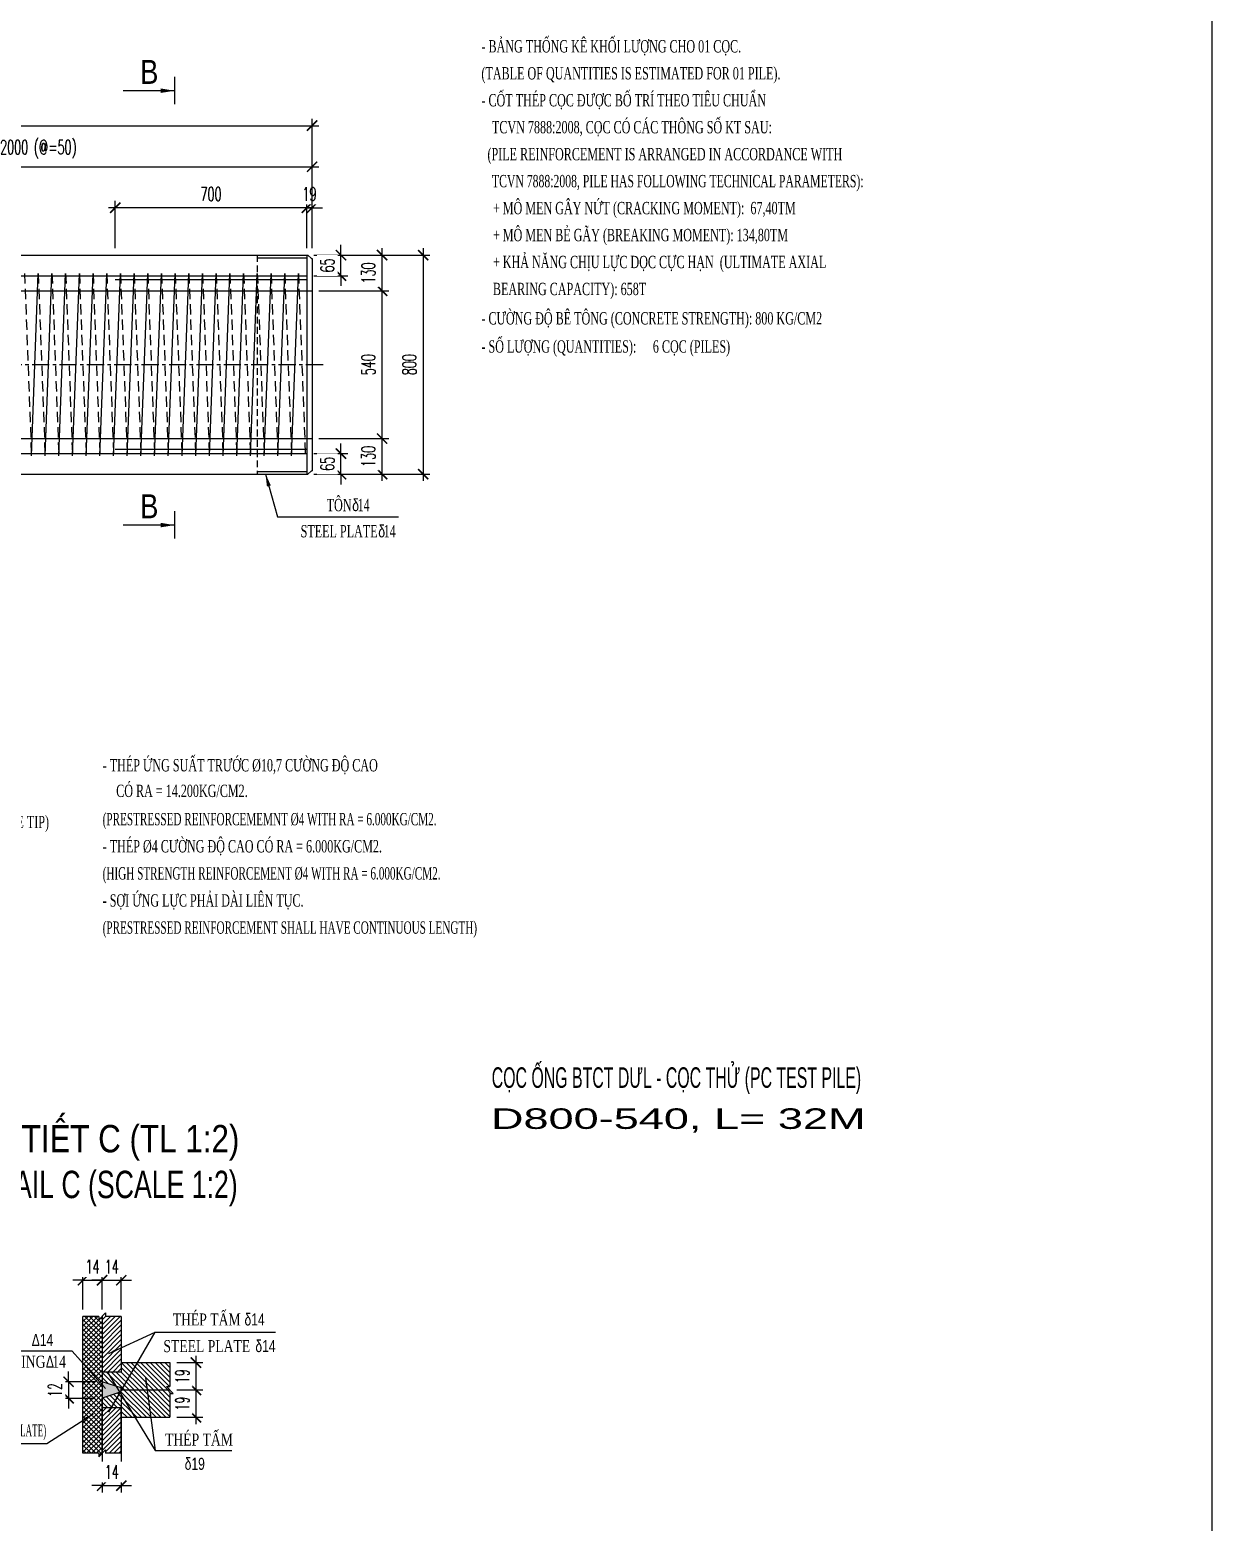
# Model space of a CAD drawing. Extents: x -687 to 808890, y -259 to 107959.
# Drawn here: x 804572 to 808890, y 91359 to 96811 of the extents above; entities that cross this region are included whole.
import ezdxf
from ezdxf.enums import TextEntityAlignment as Align

# ---------------------------------------------------------------- set-up
doc = ezdxf.new("R2010")
doc.units = 0
doc.header["$MEASUREMENT"] = 0
doc.header["$PDMODE"] = 3
doc.linetypes.add('CENTER', pattern=[2, 1.25, -0.25, 0.25, -0.25])
doc.linetypes.add('HIDDEN', pattern=[0.375, 0.25, -0.125])
doc.layers.get('0').update_dxf_attribs({"color": 3, "linetype": 'CONTINUOUS'})
doc.layers.get('DEFPOINTS').update_dxf_attribs({"linetype": 'CONTINUOUS'})
for name, color, linetype in [('COBAN', 3, 'CONTINUOUS'), ('Hatch', 5, 'CONTINUOUS'), ('Hidden', 4, 'HIDDEN'), ('Kich thuoc', 4, 'CONTINUOUS'), ('KT', 2, 'CONTINUOUS'), ('KTHUOC', 2, 'CONTINUOUS'), ('Text', 3, 'CONTINUOUS'), ('Thep chu', 1, 'CONTINUOUS'), ('Thep dai', 6, 'CONTINUOUS'), ('Tim', 8, 'CENTER'), ('VL', 9, 'CONTINUOUS')]:
    doc.layers.add(name, color=color, linetype=linetype)
doc.styles.add('CMB-2', font='VHAVANB.TTF', dxfattribs={"width": 1.5, "height": 2})
doc.styles.add('DIM', font='isocp.shx')
doc.styles.add('Kichthuoc', font='romans.shx', dxfattribs={"width": 0.6})
doc.styles.get("Standard").update_dxf_attribs({"font": 'vntimeh.shx', "width": 0.65})
doc.styles.add('SYMBOL', font='greeks.shx', dxfattribs={"width": 0.8})
doc.styles.add('Ten', font='VHARIALN.TTF')
doc.styles.add('THUONG', font='vnsimpleh.shx', dxfattribs={"width": 0.8})
doc.dimstyles.new('10a', dxfattribs={"dimscale": 200, "dimtxt": 0.22, "dimasz": 0.12, "dimexe": 0.12, "dimexo": 0.12, "dimgap": 0.1, "dimtad": 1, "dimdec": 0, "dimlfac": 0.5, "dimzin": 0, "dimdsep": 46, "dimtxsty": 'DIM', "dimblk": 'OBLIQUE', "dimcen": 0.09, "dimdle": 0.12, "dimclrd": 4, "dimclre": 4, "dimclrt": 3, "dimadec": 0, "dimazin": 0, "dimtfac": 1, "dimtdec": 0, "dimtmove": 0, "dimatfit": 0, "dimfxl": 1, "dimtolj": 1, "dimtzin": 0, "dimarcsym": 0})
doc.dimstyles.new('25', dxfattribs={"dimscale": 250, "dimtxt": 0.22, "dimasz": 0.15, "dimexe": 0.15, "dimexo": 0.2, "dimgap": 0.1, "dimtad": 1, "dimdec": 0, "dimzin": 0, "dimdsep": 46, "dimtxsty": 'DIM', "dimblk": 'OBLIQUE', "dimcen": 0.09, "dimdle": 0.15, "dimclrt": 3, "dimadec": 0, "dimazin": 0, "dimtfac": 1, "dimtdec": 0, "dimtix": 1, "dimtmove": 1, "dimatfit": 3, "dimfxl": 1, "dimtolj": 1, "dimtzin": 0, "dimarcsym": 0})
doc.dimstyles.new('Dim 250', dxfattribs={"dimscale": 250, "dimtxt": 0.2, "dimasz": 0.15, "dimexe": 0.1, "dimexo": 0.1, "dimgap": 0.1, "dimtad": 1, "dimdec": 0, "dimlfac": -1, "dimzin": 0, "dimdsep": 46, "dimtxsty": 'Kichthuoc', "dimblk": 'ARCHTICK', "dimcen": 0.1, "dimdle": 0.1, "dimclrd": 4, "dimclre": 4, "dimclrt": 3, "dimadec": 0, "dimazin": 0, "dimtfac": 1, "dimtdec": 0, "dimtix": 1, "dimtmove": 2, "dimatfit": 3, "dimfxl": 1, "dimtfill": 1, "dimtolj": 1, "dimtzin": 0, "dimarcsym": 0})
doc.dimstyles.new('Le 250', dxfattribs={"dimscale": 250, "dimtxt": 0.22, "dimasz": 0.18, "dimexe": 0.1, "dimexo": 0.2, "dimgap": 0.1, "dimtad": 1, "dimdec": 0, "dimzin": 0, "dimdsep": 46, "dimtxsty": 'Kichthuoc', "dimblk": 'ARCHTICK', "dimcen": 0, "dimdle": 0.1, "dimclrd": 2, "dimclre": 2, "dimclrt": 256, "dimadec": 0, "dimazin": 0, "dimtfac": 1, "dimtdec": 0, "dimtix": 1, "dimtmove": 2, "dimatfit": 3, "dimfxl": 1, "dimtolj": 1, "dimtzin": 0, "dimarcsym": 0})

# ---------------------------------------------------------------- blocks, each defined once
blk = doc.blocks.new('_ArchTick')
at = {"color": 0, "linetype": 'ByBlock', "const_width": 0.15}
blk.add_lwpolyline([(-0.5, -0.5), (0.5, 0.5)], dxfattribs=at)
blk = doc.blocks.new('*D274')
at = {"layer": 'DEFPOINTS', "color": 0}
for p in [(805602.5, 96310.6), (803602.5, 95987.6), (805602.5, 95987.6)]:
    blk.add_point(p, dxfattribs=at)
at = {"layer": 'Kich thuoc', "color": 4, "lineweight": -2}
for p, q in [((803602.5, 96012.6), (803602.5, 96335.6)), ((805602.5, 96012.6), (805602.5, 96335.6)), ((803577.5, 96310.6), (805627.5, 96310.6))]:
    blk.add_line(p, q, dxfattribs=at)
at = {"layer": 'Kich thuoc', "color": 4, "lineweight": -2, "xscale": 37.5, "yscale": 37.5, "zscale": 37.5, "rotation": 180}
blk.add_blockref('_ArchTick', (803602.5, 96310.6), dxfattribs=at)
at = {"layer": 'Kich thuoc', "color": 4, "lineweight": -2, "xscale": 37.5, "yscale": 37.5, "zscale": 37.5}
blk.add_blockref('_ArchTick', (805602.5, 96310.6), dxfattribs=at)
at = {"layer": 'Kich thuoc', "color": 3, "insert": (804602.5, 96373.7), "char_height": 50, "attachment_point": 5, "style": 'Kichthuoc', "bg_fill": 3, "box_fill_scale": 1.25, "bg_fill_color": 256, "bg_fill_true_color": 13158600, "bg_fill_transparency": 13131516}
blk.add_mtext('\\A1;{2000 (@=50)}', dxfattribs=at)
blk = doc.blocks.new('*D275')
at = {"layer": 'DEFPOINTS', "color": 0}
for p in [(805602.5, 95857.6), (805858.1, 95857.6), (805602.5, 95317.6)]:
    blk.add_point(p, dxfattribs=at)
at = {"layer": 'Kich thuoc', "color": 4, "lineweight": -2}
for p, q in [((805627.5, 95857.6), (805883.1, 95857.6)), ((805858.1, 95292.6), (805858.1, 95882.6)), ((805627.5, 95317.6), (805883.1, 95317.6))]:
    blk.add_line(p, q, dxfattribs=at)
at = {"layer": 'Kich thuoc', "color": 4, "lineweight": -2, "xscale": 37.5, "yscale": 37.5, "zscale": 37.5}
for p, rotation in [((805858.1, 95857.6), 90), ((805858.1, 95317.6), 270)]:
    blk.add_blockref('_ArchTick', p, dxfattribs=dict(at, rotation=rotation))
at = {"layer": 'Kich thuoc', "color": 3, "insert": (805808.1, 95587.6), "char_height": 50, "attachment_point": 5, "rotation": 90, "style": 'Kichthuoc', "bg_fill": 3, "box_fill_scale": 1.25, "bg_fill_color": 256, "bg_fill_true_color": 13158600, "bg_fill_transparency": 11732736}
blk.add_mtext('\\A1;540', dxfattribs=at)
blk = doc.blocks.new('*D276')
at = {"layer": 'DEFPOINTS', "color": 0}
for p in [(805602.5, 95317.6), (805587.5, 95187.6)]:
    blk.add_point(p, dxfattribs=at)
at = {"layer": 'Kich thuoc', "color": 4, "lineweight": -2}
for p, q in [((805627.5, 95317.6), (805883.1, 95317.6)), ((805858.1, 95162.6), (805858.1, 95342.6)), ((805612.5, 95187.6), (805883.1, 95187.6))]:
    blk.add_line(p, q, dxfattribs=at)
at = {"layer": 'Kich thuoc', "color": 4, "lineweight": -2, "xscale": 37.5, "yscale": 37.5, "zscale": 37.5}
for p, rotation in [((805858.1, 95317.6), 90), ((805858.1, 95187.6), 270)]:
    blk.add_blockref('_ArchTick', p, dxfattribs=dict(at, rotation=rotation))
at = {"layer": 'Kich thuoc', "color": 3, "insert": (805808.1, 95252.6), "char_height": 50, "attachment_point": 5, "rotation": 90, "style": 'Kichthuoc', "bg_fill": 3, "box_fill_scale": 1.25, "bg_fill_color": 256, "bg_fill_true_color": 13158600, "bg_fill_transparency": 13131516}
blk.add_mtext('\\A1;130', dxfattribs=at)
at = {"layer": 'DEFPOINTS', "color": 0}
blk.add_point((805858.1, 95317.6), dxfattribs=at)
blk = doc.blocks.new('*D277')
at = {"layer": 'DEFPOINTS', "color": 0}
for p in [(805587.5, 95987.6), (805587.5, 95187.6), (806008.1, 95187.6)]:
    blk.add_point(p, dxfattribs=at)
at = {"layer": 'Kich thuoc', "color": 4, "lineweight": -2}
for p, q in [((806008.1, 96012.6), (806008.1, 95162.6)), ((805612.5, 95987.6), (806033.1, 95987.6)), ((805612.5, 95187.6), (806033.1, 95187.6))]:
    blk.add_line(p, q, dxfattribs=at)
at = {"layer": 'Kich thuoc', "color": 4, "lineweight": -2, "xscale": 37.5, "yscale": 37.5, "zscale": 37.5}
for p, rotation in [((806008.1, 95987.6), 90), ((806008.1, 95187.6), 270)]:
    blk.add_blockref('_ArchTick', p, dxfattribs=dict(at, rotation=rotation))
at = {"layer": 'Kich thuoc', "color": 3, "insert": (805958.1, 95587.6), "char_height": 50, "attachment_point": 5, "rotation": 90, "style": 'Kichthuoc', "bg_fill": 3, "box_fill_scale": 1.25, "bg_fill_color": 256, "bg_fill_true_color": 13158600, "bg_fill_transparency": 11732736}
blk.add_mtext('\\A1;800', dxfattribs=at)
blk = doc.blocks.new('*D278')
at = {"layer": 'DEFPOINTS', "color": 0}
for p in [(805587.5, 95987.6), (805602.5, 95857.6)]:
    blk.add_point(p, dxfattribs=at)
at = {"layer": 'Kich thuoc', "color": 4, "lineweight": -2}
for p, q in [((805858.1, 95832.6), (805858.1, 96012.6)), ((805612.5, 95987.6), (805883.1, 95987.6)), ((805627.5, 95857.6), (805883.1, 95857.6))]:
    blk.add_line(p, q, dxfattribs=at)
at = {"layer": 'Kich thuoc', "color": 4, "lineweight": -2, "xscale": 37.5, "yscale": 37.5, "zscale": 37.5}
for p, rotation in [((805858.1, 95987.6), 90), ((805858.1, 95857.6), 270)]:
    blk.add_blockref('_ArchTick', p, dxfattribs=dict(at, rotation=rotation))
at = {"layer": 'Kich thuoc', "color": 3, "insert": (805808.1, 95922.6), "char_height": 50, "attachment_point": 5, "rotation": 90, "style": 'Kichthuoc', "bg_fill": 3, "box_fill_scale": 1.25, "bg_fill_color": 256, "bg_fill_true_color": 13158600, "bg_fill_transparency": 11732736}
blk.add_mtext('\\A1;130', dxfattribs=at)
at = {"layer": 'DEFPOINTS', "color": 0}
blk.add_point((805858.1, 95987.6), dxfattribs=at)
blk = doc.blocks.new('*D279')
at = {"layer": 'DEFPOINTS', "color": 0}
for p in [(804883.5, 96160.6), (804883.5, 95987.6), (805583.5, 95987.6)]:
    blk.add_point(p, dxfattribs=at)
at = {"layer": 'Kich thuoc', "color": 4, "lineweight": -2}
for p, q in [((804883.5, 96012.6), (804883.5, 96185.6)), ((805583.5, 96012.6), (805583.5, 96185.6)), ((805608.5, 96160.6), (804858.5, 96160.6))]:
    blk.add_line(p, q, dxfattribs=at)
at = {"layer": 'Kich thuoc', "color": 4, "lineweight": -2, "xscale": 37.5, "yscale": 37.5, "zscale": 37.5, "rotation": 180}
blk.add_blockref('_ArchTick', (804883.5, 96160.6), dxfattribs=at)
at = {"layer": 'Kich thuoc', "color": 4, "lineweight": -2, "xscale": 37.5, "yscale": 37.5, "zscale": 37.5}
blk.add_blockref('_ArchTick', (805583.5, 96160.6), dxfattribs=at)
at = {"layer": 'Kich thuoc', "color": 3, "insert": (805233.5, 96210.6), "char_height": 50, "attachment_point": 5, "style": 'Kichthuoc', "bg_fill": 3, "box_fill_scale": 1.25, "bg_fill_color": 256, "bg_fill_true_color": 13158600, "bg_fill_transparency": 11732736}
blk.add_mtext('\\A1;700', dxfattribs=at)
blk = doc.blocks.new('*D281')
at = {"layer": 'DEFPOINTS', "color": 0}
for p in [(805583.5, 95987.6), (805602.5, 95987.6)]:
    blk.add_point(p, dxfattribs=at)
at = {"layer": 'Kich thuoc', "color": 4, "lineweight": -2}
for p, q in [((805583.5, 96012.6), (805583.5, 96185.6)), ((805602.5, 96012.6), (805602.5, 96185.6)), ((805583.5, 96160.6), (805546, 96160.6)), ((805583.5, 96160.6), (805602.5, 96160.6)), ((805602.5, 96160.6), (805640, 96160.6))]:
    blk.add_line(p, q, dxfattribs=at)
at = {"layer": 'Kich thuoc', "color": 4, "lineweight": -2, "xscale": 37.5, "yscale": 37.5, "zscale": 37.5}
blk.add_blockref('_ArchTick', (805583.5, 96160.6), dxfattribs=at)
at = {"layer": 'Kich thuoc', "color": 4, "lineweight": -2, "xscale": 37.5, "yscale": 37.5, "zscale": 37.5, "rotation": 180}
blk.add_blockref('_ArchTick', (805602.5, 96160.6), dxfattribs=at)
at = {"layer": 'Kich thuoc', "color": 3, "insert": (805593, 96210.6), "char_height": 50, "attachment_point": 5, "style": 'Kichthuoc', "bg_fill": 3, "box_fill_scale": 1.25, "bg_fill_color": 256, "bg_fill_true_color": 13158600, "bg_fill_transparency": 6346108}
blk.add_mtext('\\A1;19', dxfattribs=at)
at = {"layer": 'DEFPOINTS', "color": 0}
blk.add_point((805602.5, 96160.6), dxfattribs=at)
blk = doc.blocks.new('*D299')
at = {"layer": 'DEFPOINTS', "color": 0}
for p in [(805602.5, 96460.6), (798802.5, 95987.6), (805602.5, 95987.6)]:
    blk.add_point(p, dxfattribs=at)
at = {"layer": 'Kich thuoc', "color": 4, "lineweight": -2}
for p, q in [((798777.5, 96460.6), (805627.5, 96460.6)), ((798802.5, 96012.6), (798802.5, 96485.6)), ((805602.5, 96012.6), (805602.5, 96485.6))]:
    blk.add_line(p, q, dxfattribs=at)
at = {"layer": 'Kich thuoc', "color": 4, "lineweight": -2, "xscale": 37.5, "yscale": 37.5, "zscale": 37.5, "rotation": 180}
blk.add_blockref('_ArchTick', (798802.5, 96460.6), dxfattribs=at)
at = {"layer": 'Kich thuoc', "color": 4, "lineweight": -2, "xscale": 37.5, "yscale": 37.5, "zscale": 37.5}
blk.add_blockref('_ArchTick', (805602.5, 96460.6), dxfattribs=at)
at = {"layer": 'Kich thuoc', "color": 3, "insert": (802202.5, 96526), "char_height": 50, "attachment_point": 5, "style": 'THUONG', "bg_fill": 3, "box_fill_scale": 1.25, "bg_fill_color": 256, "bg_fill_true_color": 13158600, "bg_fill_transparency": 12135676}
blk.add_mtext('\\A1;l = mòi 6000 + ®Çu 26000', dxfattribs=at)
blk = doc.blocks.new('*D422')
at = {"layer": 'DEFPOINTS', "color": 0}
for p in [(804835.7, 91869.5), (804905.7, 91849.5)]:
    blk.add_point(p, dxfattribs=at)
at = {"layer": 'Kich thuoc', "color": 4, "lineweight": -2}
for p, q in [((804835.7, 91844.5), (804835.7, 91467.3)), ((804905.7, 91824.5), (804905.7, 91467.3)), ((804835.7, 91492.3), (804798.2, 91492.3)), ((804835.7, 91492.3), (804905.7, 91492.3)), ((804905.7, 91492.3), (804943.2, 91492.3))]:
    blk.add_line(p, q, dxfattribs=at)
at = {"layer": 'Kich thuoc', "color": 4, "lineweight": -2, "xscale": 37.5, "yscale": 37.5, "zscale": 37.5}
blk.add_blockref('_ArchTick', (804835.7, 91492.3), dxfattribs=at)
at = {"layer": 'Kich thuoc', "color": 4, "lineweight": -2, "xscale": 37.5, "yscale": 37.5, "zscale": 37.5, "rotation": 180}
blk.add_blockref('_ArchTick', (804905.7, 91492.3), dxfattribs=at)
at = {"layer": 'Kich thuoc', "color": 3, "insert": (804870.7, 91542.3), "char_height": 50, "attachment_point": 5, "style": 'Kichthuoc', "bg_fill": 3, "box_fill_scale": 1.25, "bg_fill_color": 256, "bg_fill_true_color": 13158600, "bg_fill_transparency": 0}
blk.add_mtext('\\A1;14', dxfattribs=at)
at = {"layer": 'DEFPOINTS', "color": 0}
blk.add_point((804905.7, 91492.3), dxfattribs=at)
blk = doc.blocks.new('_Oblique')
at = {"color": 0, "linetype": 'ByBlock', "lineweight": -2}
blk.add_line((-0.5, -0.5), (0.5, 0.5), dxfattribs=at)
blk = doc.blocks.new('*D423')
at = {"layer": 'DEFPOINTS', "color": 0}
for p in [(804835.7, 91872), (804835.7, 91811.3)]:
    blk.add_point(p, dxfattribs=at)
at = {"layer": 'Kich thuoc', "color": 4, "lineweight": -2}
for p, q in [((804810.7, 91872), (804688.3, 91872)), ((804713.3, 91872), (804713.3, 91909.5)), ((804713.3, 91872), (804713.3, 91811.3)), ((804810.7, 91811.3), (804688.3, 91811.3)), ((804713.3, 91811.3), (804713.3, 91773.8))]:
    blk.add_line(p, q, dxfattribs=at)
at = {"layer": 'Kich thuoc', "color": 4, "lineweight": -2, "xscale": 37.5, "yscale": 37.5, "zscale": 37.5}
for p, rotation in [((804713.3, 91872), 270), ((804713.3, 91811.3), 90)]:
    blk.add_blockref('_ArchTick', p, dxfattribs=dict(at, rotation=rotation))
at = {"layer": 'Kich thuoc', "color": 3, "insert": (804663.3, 91841.7), "char_height": 50, "attachment_point": 5, "rotation": 90, "style": 'Kichthuoc', "bg_fill": 3, "box_fill_scale": 1.25, "bg_fill_color": 256, "bg_fill_true_color": 13158600, "bg_fill_transparency": 6833164}
blk.add_mtext('\\A1;12', dxfattribs=at)
at = {"layer": 'DEFPOINTS', "color": 0}
blk.add_point((804713.3, 91811.3), dxfattribs=at)
blk = doc.blocks.new('*D424')
at = {"layer": 'Kich thuoc', "color": 4, "lineweight": -2}
for p, q in [((805178.2, 91867), (805178.2, 91717)), ((805108.1, 91842), (805203.2, 91842)), ((805108.1, 91742), (805203.2, 91742))]:
    blk.add_line(p, q, dxfattribs=at)
at = {"layer": 'Kich thuoc', "color": 4, "lineweight": -2, "xscale": 37.5, "yscale": 37.5, "zscale": 37.5}
for p, rotation in [((805178.2, 91842), 90), ((805178.2, 91742), 270)]:
    blk.add_blockref('_ArchTick', p, dxfattribs=dict(at, rotation=rotation))
at = {"layer": 'Kich thuoc', "color": 3, "insert": (805128.2, 91792), "char_height": 50, "attachment_point": 5, "rotation": 90, "style": 'Kichthuoc', "bg_fill": 3, "box_fill_scale": 1.25, "bg_fill_color": 256, "bg_fill_true_color": 13158600, "bg_fill_transparency": 6833356}
blk.add_mtext('\\A1;19', dxfattribs=at)
at = {"layer": 'DEFPOINTS', "color": 0}
for p in [(805083.1, 91842), (805083.1, 91742), (805178.2, 91742)]:
    blk.add_point(p, dxfattribs=at)
blk = doc.blocks.new('*D425')
at = {"layer": 'Kich thuoc', "color": 4, "lineweight": -2}
for p, q in [((805108.1, 91942), (805203.2, 91942)), ((805178.2, 91967), (805178.2, 91817)), ((805108.1, 91842), (805203.2, 91842))]:
    blk.add_line(p, q, dxfattribs=at)
at = {"layer": 'Kich thuoc', "color": 4, "lineweight": -2, "xscale": 37.5, "yscale": 37.5, "zscale": 37.5}
for p, rotation in [((805178.2, 91942), 90), ((805178.2, 91842), 270)]:
    blk.add_blockref('_ArchTick', p, dxfattribs=dict(at, rotation=rotation))
at = {"layer": 'Kich thuoc', "color": 3, "insert": (805128.2, 91892), "char_height": 50, "attachment_point": 5, "rotation": 90, "style": 'Kichthuoc', "bg_fill": 3, "box_fill_scale": 1.25, "bg_fill_color": 256, "bg_fill_true_color": 13158600, "bg_fill_transparency": 6839280}
blk.add_mtext('\\A1;19', dxfattribs=at)
at = {"layer": 'DEFPOINTS', "color": 0}
for p in [(805083.1, 91942), (805083.1, 91842), (805178.2, 91842)]:
    blk.add_point(p, dxfattribs=at)
blk = doc.blocks.new('*D426')
at = {"layer": 'DEFPOINTS', "color": 0}
for p in [(804835.7, 92110.7), (804905.7, 92110.7)]:
    blk.add_point(p, dxfattribs=at)
at = {"layer": 'Kich thuoc', "color": 4, "lineweight": -2}
for p, q in [((804835.7, 92242.6), (804798.2, 92242.6)), ((804835.7, 92135.7), (804835.7, 92267.6)), ((804835.7, 92242.6), (804905.7, 92242.6)), ((804905.7, 92135.7), (804905.7, 92267.6)), ((804905.7, 92242.6), (804943.2, 92242.6))]:
    blk.add_line(p, q, dxfattribs=at)
at = {"layer": 'Kich thuoc', "color": 4, "lineweight": -2, "xscale": 37.5, "yscale": 37.5, "zscale": 37.5}
blk.add_blockref('_ArchTick', (804835.7, 92242.6), dxfattribs=at)
at = {"layer": 'Kich thuoc', "color": 4, "lineweight": -2, "xscale": 37.5, "yscale": 37.5, "zscale": 37.5, "rotation": 180}
blk.add_blockref('_ArchTick', (804905.7, 92242.6), dxfattribs=at)
at = {"layer": 'Kich thuoc', "color": 3, "insert": (804870.7, 92292.6), "char_height": 50, "attachment_point": 5, "style": 'Kichthuoc', "bg_fill": 3, "box_fill_scale": 1.25, "bg_fill_color": 256, "bg_fill_true_color": 13158600, "bg_fill_transparency": 13431612}
blk.add_mtext('\\A1;14', dxfattribs=at)
at = {"layer": 'DEFPOINTS', "color": 0}
blk.add_point((804905.7, 92242.6), dxfattribs=at)
blk = doc.blocks.new('*D427')
at = {"layer": 'DEFPOINTS', "color": 0}
for p in [(804765.7, 92110.7), (804835.7, 92110.7)]:
    blk.add_point(p, dxfattribs=at)
at = {"layer": 'Kich thuoc', "color": 4, "lineweight": -2}
for p, q in [((804765.7, 92242.6), (804728.2, 92242.6)), ((804765.7, 92135.7), (804765.7, 92267.6)), ((804765.7, 92242.6), (804835.7, 92242.6)), ((804835.7, 92135.7), (804835.7, 92267.6)), ((804835.7, 92242.6), (804873.2, 92242.6))]:
    blk.add_line(p, q, dxfattribs=at)
at = {"layer": 'Kich thuoc', "color": 4, "lineweight": -2, "xscale": 37.5, "yscale": 37.5, "zscale": 37.5}
blk.add_blockref('_ArchTick', (804765.7, 92242.6), dxfattribs=at)
at = {"layer": 'Kich thuoc', "color": 4, "lineweight": -2, "xscale": 37.5, "yscale": 37.5, "zscale": 37.5, "rotation": 180}
blk.add_blockref('_ArchTick', (804835.7, 92242.6), dxfattribs=at)
at = {"layer": 'Kich thuoc', "color": 3, "insert": (804800.7, 92292.6), "char_height": 50, "attachment_point": 5, "style": 'Kichthuoc', "bg_fill": 3, "box_fill_scale": 1.25, "bg_fill_color": 256, "bg_fill_true_color": 13158600, "bg_fill_transparency": 0}
blk.add_mtext('\\A1;14', dxfattribs=at)
at = {"layer": 'DEFPOINTS', "color": 0}
blk.add_point((804835.7, 92242.6), dxfattribs=at)
blk = doc.blocks.new('*D1102')
at = {"layer": 'DEFPOINTS', "color": 0}
for p in [(805583.5, 95262.6), (805583.5, 95187.6)]:
    blk.add_point(p, dxfattribs=at)
at = {"layer": 'Kich thuoc', "color": 4, "lineweight": -2}
for p, q in [((805708.1, 95262.6), (805708.1, 95300.1)), ((805608.5, 95262.6), (805733.1, 95262.6)), ((805708.1, 95187.6), (805708.1, 95262.6)), ((805608.5, 95187.6), (805733.1, 95187.6)), ((805708.1, 95187.6), (805708.1, 95150.1))]:
    blk.add_line(p, q, dxfattribs=at)
at = {"layer": 'Kich thuoc', "color": 4, "lineweight": -2, "xscale": 37.5, "yscale": 37.5, "zscale": 37.5}
for p, rotation in [((805708.1, 95262.6), 270), ((805708.1, 95187.6), 90)]:
    blk.add_blockref('_ArchTick', p, dxfattribs=dict(at, rotation=rotation))
at = {"layer": 'Kich thuoc', "color": 3, "insert": (805658.1, 95225.1), "char_height": 50, "attachment_point": 5, "rotation": 90, "style": 'Kichthuoc', "bg_fill": 3, "box_fill_scale": 1.25, "bg_fill_color": 256, "bg_fill_true_color": 13158600, "bg_fill_transparency": 5697048}
blk.add_mtext('\\A1;65', dxfattribs=at)
at = {"layer": 'DEFPOINTS', "color": 0}
blk.add_point((805708.1, 95262.6), dxfattribs=at)
blk = doc.blocks.new('*D1103')
at = {"layer": 'DEFPOINTS', "color": 0}
for p in [(805583.5, 95987.6), (805583.5, 95912.6)]:
    blk.add_point(p, dxfattribs=at)
at = {"layer": 'Kich thuoc', "color": 4, "lineweight": -2}
for p, q in [((805708.1, 95987.6), (805708.1, 96025.1)), ((805608.5, 95987.6), (805733.1, 95987.6)), ((805708.1, 95912.6), (805708.1, 95987.6)), ((805608.5, 95912.6), (805733.1, 95912.6)), ((805708.1, 95912.6), (805708.1, 95875.1))]:
    blk.add_line(p, q, dxfattribs=at)
at = {"layer": 'Kich thuoc', "color": 4, "lineweight": -2, "xscale": 37.5, "yscale": 37.5, "zscale": 37.5}
for p, rotation in [((805708.1, 95987.6), 270), ((805708.1, 95912.6), 90)]:
    blk.add_blockref('_ArchTick', p, dxfattribs=dict(at, rotation=rotation))
at = {"layer": 'Kich thuoc', "color": 3, "insert": (805658.1, 95950.1), "char_height": 50, "attachment_point": 5, "rotation": 90, "style": 'Kichthuoc', "bg_fill": 3, "box_fill_scale": 1.25, "bg_fill_color": 256, "bg_fill_true_color": 13158600, "bg_fill_transparency": 11732736}
blk.add_mtext('\\A1;65', dxfattribs=at)
at = {"layer": 'DEFPOINTS', "color": 0}
blk.add_point((805708.1, 95987.6), dxfattribs=at)

msp = doc.modelspace()

# ---------------------------------------------------------------- hatches: boundary and pattern name
at = {"layer": 'VL'}
h = msp.add_hatch(dxfattribs=at)
h.set_pattern_fill('ANSI31', color=256, scale=100, style=0)
h.set_pattern_definition([(45, (29899.795, -16725.64), (-8.83883476, 8.83883476), [])])
h.paths.add_polyline_path([(804905.7, 92110.7), (804848.2, 92110.7), (804848.2, 92123.2), (804835.7, 92110.7), (804835.7, 91907), (804905.7, 91907)])
h.paths.add_polyline_path([(804905.7, 91777), (804835.7, 91777), (804835.7, 91610.6), (804848.2, 91623.1), (804848.2, 91610.6), (804905.7, 91610.6)])
h = msp.add_hatch(dxfattribs=at)
h.set_pattern_fill('ANSI31', color=256, scale=100, angle=90, style=0)
h.set_pattern_definition([(135, (29899.795, -16725.64), (-8.83883476, -8.83883476), [])])
h.paths.add_polyline_path([(805083.1, 91829.5), (805095.6, 91829.5), (805083.1, 91842), (804905.7, 91842), (804905.7, 91834.5), (804835.7, 91812), (804835.7, 91777), (804905.7, 91777), (804905.7, 91742), (805083.1, 91742)])

# ---------------------------------------------------------------- linework, layer by layer
for p, q in [((802277.5, 95987.6), (805587.5, 95987.6)), ((802277.5, 95187.6), (805587.5, 95187.6))]:
    msp.add_line(p, q)
at = {"layer": 'COBAN'}
for p, q in [((804765.7, 91610.6), (804765.7, 92110.7)), ((804905.7, 92110.7), (804905.7, 91907)), ((804905.7, 91942), (805083.1, 91942)), ((804835.7, 91610.6), (804835.7, 91812)), ((804905.7, 91610.6), (804905.7, 91777))]:
    msp.add_line(p, q, dxfattribs=at)
at = {"layer": 'Hidden', "ltscale": 150}
for p, q in [((804552.5, 95921), (804577.5, 95254.2)), ((804602.5, 95921), (804627.5, 95254.2)), ((804652.5, 95921), (804677.5, 95254.2)), ((804702.5, 95921), (804727.5, 95254.2)), ((804752.5, 95921), (804777.5, 95254.2)), ((804802.5, 95921), (804827.5, 95254.2)), ((804852.5, 95921), (804877.5, 95254.2)), ((804902.5, 95921), (804927.5, 95254.2)), ((804952.5, 95921), (804977.5, 95254.2)), ((805002.5, 95921), (805027.5, 95254.2)), ((805052.5, 95921), (805077.5, 95254.2)), ((805102.5, 95921), (805127.5, 95254.2)), ((805152.5, 95921), (805177.5, 95254.2)), ((805202.5, 95921), (805227.5, 95254.2)), ((805252.5, 95921), (805277.5, 95254.2)), ((805302.5, 95921), (805327.5, 95254.2)), ((805352.5, 95921), (805377.5, 95254.2)), ((805402.5, 95921), (805427.5, 95254.2)), ((805452.5, 95921), (805477.5, 95254.2)), ((805502.5, 95921), (805527.5, 95254.2))]:
    msp.add_line(p, q, dxfattribs=at)
at = {"layer": 'Kich thuoc'}
for p, q in [((803243.2, 95857.6), (805602.5, 95857.6)), ((803831.1, 95317.6), (805602.5, 95317.6))]:
    msp.add_line(p, q, dxfattribs=at)
at = {"layer": 'KT'}
for p, q in [((805083.1, 91829.5), (805083.1, 91742)), ((804823.2, 91610.6), (804765.7, 91610.6)), ((804823.2, 91598.1), (804848.2, 91623.1)), ((804823.2, 91610.6), (804823.2, 91598.1)), ((804848.2, 91623.1), (804848.2, 91610.6)), ((804905.7, 91610.6), (804848.2, 91610.6))]:
    msp.add_line(p, q, dxfattribs=at)
at = {"layer": 'Thep chu'}
for p, q in [((805100, 96639), (805100, 96539)), ((803186.3, 95912.6), (805583.5, 95912.6)), ((803858.8, 95262.6), (805583.5, 95262.6)), ((805100, 95052.1), (805100, 94952.1))]:
    msp.add_line(p, q, dxfattribs=at)
msp.add_lwpolyline([(796062.4, 71239), (808889.6, 71239), (808889.6, 106534.8), (796062.4, 106534.8)], close=True, dxfattribs=at)
at = {"layer": 'Thep dai'}
for p, q in [((804577.5, 95254.2), (804602.5, 95921)), ((804627.5, 95254.2), (804652.5, 95921)), ((804677.5, 95254.2), (804702.5, 95921)), ((804727.5, 95254.2), (804752.5, 95921)), ((804777.5, 95254.2), (804802.5, 95921)), ((804827.5, 95254.2), (804852.5, 95921)), ((804877.5, 95254.2), (804902.5, 95921)), ((804927.5, 95254.2), (804952.5, 95921)), ((804977.5, 95254.2), (805002.5, 95921)), ((805027.5, 95254.2), (805052.5, 95921)), ((805077.5, 95254.2), (805102.5, 95921)), ((805127.5, 95254.2), (805152.5, 95921)), ((805177.5, 95254.2), (805202.5, 95921)), ((805227.5, 95254.2), (805252.5, 95921)), ((805277.5, 95254.2), (805302.5, 95921)), ((805327.5, 95254.2), (805352.5, 95921)), ((805377.5, 95254.2), (805402.5, 95921)), ((805427.5, 95254.2), (805452.5, 95921)), ((805477.5, 95254.2), (805502.5, 95921)), ((805527.5, 95254.2), (805552.5, 95921))]:
    msp.add_line(p, q, dxfattribs=at)
at = {"layer": 'Tim', "ltscale": 50}
msp.add_line((802280.1, 95587.6), (805644.9, 95587.6), dxfattribs=at)

# ---------------------------------------------------------------- texts
at = {"layer": 'Text'}
for s, height, width, p in [('- b¶ng thèng kª khèi l\xadîng cho 01 cäc.', 45, 0.65, (806221, 96728.1)), ('(table of quantities is estimated for 01 pile).', 45, 0.65, (806221, 96629.6)), ('- cèt thÐp cäc ®\xadîc bè trÝ theo tiªu chuÈn  ', 45, 0.65, (806221, 96531.1)), ('tcvn 7888:2008, cäc cã c¸c th«ng sè kt sau:', 45, 0.65, (806259.4, 96432.6)), ('  (pile reinforcement is arranged in accordance with', 45, 0.65, (806221, 96334.1)), ('tcvn 7888:2008, pile has following technical parameters):', 45, 0.63, (806259.4, 96235.6)), ('+ m« men g©y nøt (cracking moment):  67,40tm', 45, 0.65, (806263, 96137.1)), ('+ m« men bÎ g·y (breaking moment): 134,80tm', 45, 0.65, (806263, 96038.6)), ('+ kh¶ n¨ng chÞu lùc däc cùc h¹n  (ultimate axial', 45, 0.65, (806263, 95940.1)), ('bearing capacity): 658t', 45, 0.65, (806263, 95841.6)), ('- c\xadêng ®é bª t«ng (concrete strength): 800 kg/cm2', 45, 0.65, (806221, 95734.3)), ('- sè l\xadîng (quantities): ', 45, 0.65, (806221, 95631.5)), ('6 cäc (piles)', 45, 0.65, (806847, 95631.5)), ('- thÐp øng suÊt tr\xadíc %%c10,7 c\xadêng ®é cao', 45, 0.65, (804837.7, 94101.7)), ('cã rA = 14.200kg/cm2.', 45, 0.65, (804887.1, 94008.1)), ('(prestressed reinforcememnt %%C4 with rA = 6.000kg/cm2.', 45, 0.6, (804837.7, 93904.7)), ('- thÐp %%C4 c\xadêng ®é cao cã rA = 6.000kg/cm2.', 45, 0.65, (804837.7, 93805.7)), ('(high strength reinforcement %%C4 with rA = 6.000kg/cm2.', 45, 0.6, (804837.7, 93706.7)), ('- sîi øng lùc ph¶i dµi liªn tôc.', 45, 0.65, (804837.7, 93607.7)), ('(prestressed reinforcement shall have continuous length)', 45, 0.6, (804837.7, 93508.7)), ('ThÐp tÊm', 44, 0.75, (805093.6, 92077.4)), ('ThÐp tÊm (steel plate)', 44, 0.5, (804224.6, 91672.1))]:
    msp.add_text(s, height=height, dxfattribs=dict(at, width=width)).set_placement(p)
at = {"layer": 'Text', "color": 3, "style": 'Ten'}
for s, height, p in [('B', 87.5, (805007.9, 96613.3)), ('B', 87.5, (805007.9, 95026.4)), ('chi tiÕt c (TL 1:2)', 100, (804825, 92710))]:
    msp.add_text(s, height=height, dxfattribs=at).set_placement(p, align=Align.CENTER)
at = {"layer": 'Text', "width": 0.65}
for s, p in [('t«n  14', (805734.3, 95052.3)), ('steel plate  14', (805734.3, 94956.6)), ('(welding to steel plate of pile tip)', (804218.5, 93894.3))]:
    msp.add_text(s, height=45, dxfattribs=at).set_placement(p, align=Align.CENTER)
at = {"layer": 'Text', "style": 'SYMBOL', "width": 0.75}
for s, height, p in [('d', 45, (805748.9, 95052.3)), ('d', 45, (805844.2, 94956.6)), ('d14', 44, (805355.7, 92077.4)), ('D14', 44, (804578.7, 92002.5)), ('d14', 44, (805395.5, 91980.1)), ('d19', 44, (805137.2, 91550.1))]:
    msp.add_text(s, height=height, dxfattribs=at).set_placement(p)
at = {"layer": 'Text', "color": 2, "style": 'CMB-2'}
for s, width, p, p2 in [('Cäc èng btct d\xadl - cäc thö (PC test Pile) ', 0.613123, (806258.5, 92945.6), (807623.9, 92945.6)), ('D800-540, L= 32m', 1.608333, (806255.7, 92795.6), (807623.9, 92795.6))]:
    msp.add_text(s, height=75, dxfattribs=dict(at, width=width)).set_placement(p, p2, align=Align.FIT)
at = {"layer": 'Text', "color": 3, "style": 'Ten', "width": 0.85}
msp.add_text('detail c (scale 1:2)', height=100, dxfattribs=at).set_placement((804825, 92542.7), align=Align.CENTER)

# ---------------------------------------------------------------- leaders
at = {"layer": 'Kich thuoc', "color": 1}
for points in [[(805099.5, 96588.3), (804912.9, 96588.3)], [(805099.5, 95001.4), (804912.9, 95001.4)]]:
    msp.add_leader(points, dimstyle='Le 250', override={"dimasz": 0.2, "dimclrd": 1}, dxfattribs=at)
at = {"layer": 'KTHUOC'}
for points in [[(804860.7, 91975.5), (805029.9, 92052.9)], [(804993.9, 91887), (805029.9, 91621.1)]]:
    msp.add_leader(points, dimstyle='10a', dxfattribs=at)

# ---------------------------------------------------------------- next in the draw order: dimensions: what is measured, and where the dimension line sits
at = {"layer": 'Kich thuoc'}
dim = msp.add_linear_dim(base=(805602.5, 96310.6), p1=(803602.5, 95987.6), p2=(805602.5, 95987.6), text='{<> (@=50)}', dimstyle='Dim 250', dxfattribs=at)
dim.commit()
dim.dimension.update_dxf_attribs({"geometry": '*D274', "text_midpoint": (804602.5, 96373.7)})
dim = msp.add_linear_dim(base=(805858.1, 95857.6), p1=(805602.5, 95317.6), p2=(805602.5, 95857.6), angle=90, dimstyle='Dim 250', dxfattribs=at)
dim.commit()
dim.dimension.update_dxf_attribs({"geometry": '*D275', "text_midpoint": (805808.1, 95587.6)})
dim = msp.add_linear_dim(base=(804905.7, 91492.3), p1=(804835.7, 91869.5), p2=(804905.7, 91849.5), dimstyle='Dim 250', override={"dimlfac": 0.2}, dxfattribs=at)
dim.commit()
dim.dimension.update_dxf_attribs({"geometry": '*D422', "text_midpoint": (804870.7, 91542.3)})

# ---------------------------------------------------------------- next in the draw order: hatches: boundary and pattern name
at = {"layer": 'VL'}
h = msp.add_hatch(dxfattribs=at)
h.set_pattern_fill('ANSI31', color=256, scale=100, angle=90, style=0)
h.set_pattern_definition([(135, (789256.914, 94155.467), (-8.838835, -8.838835), [])])
h.paths.add_polyline_path([(804905.7, 91907), (804835.7, 91907), (804835.7, 91872), (804905.7, 91849.5), (804905.7, 91842), (805083.1, 91842), (805070.6, 91854.5), (805083.1, 91854.5), (805083.1, 91942), (804905.7, 91942)])

# ---------------------------------------------------------------- next in the draw order: linework, layer by layer
at = {"layer": 'COBAN'}
for p, q in [((804835.7, 92110.7), (804835.7, 91869.5)), ((804905.7, 91834.5), (804905.7, 91849.5)), ((804905.7, 91842), (805083.1, 91842)), ((804905.7, 91742), (805083.1, 91742))]:
    msp.add_line(p, q, dxfattribs=at)
at = {"layer": 'Hatch', "linetype": 'HIDDEN', "ltscale": 100}
msp.add_line((805402.5, 95987.6), (805402.5, 95187.6), dxfattribs=at)

# ---------------------------------------------------------------- next in the draw order: dimensions: what is measured, and where the dimension line sits
at = {"layer": 'Kich thuoc'}
dim = msp.add_linear_dim(base=(805858.1, 95317.6), p1=(805587.5, 95187.6), p2=(805602.5, 95317.6), angle=90, dimstyle='Dim 250', dxfattribs=at)
dim.commit()
dim.dimension.update_dxf_attribs({"geometry": '*D276', "text_midpoint": (805808.1, 95252.6)})

# ---------------------------------------------------------------- next in the draw order: leaders
at = {"layer": 'KTHUOC'}
for points in [[(804860.7, 91760.8), (805029.9, 92052.9), (805469.2, 92052.9)], [(804855.8, 91907.5), (805029.9, 91621.1), (805309.6, 91621.1)]]:
    msp.add_leader(points, dimstyle='10a', dxfattribs=at)

# ---------------------------------------------------------------- next in the draw order: dimensions: what is measured, and where the dimension line sits
at = {"layer": 'Kich thuoc'}
dim = msp.add_linear_dim(base=(806008.1, 95187.6), p1=(805587.5, 95987.6), p2=(805587.5, 95187.6), angle=90, dimstyle='Dim 250', dxfattribs=at)
dim.commit()
dim.dimension.update_dxf_attribs({"geometry": '*D277', "text_midpoint": (805958.1, 95587.6)})
dim = msp.add_linear_dim(base=(804905.7, 92242.6), p1=(804835.7, 92110.7), p2=(804905.7, 92110.7), dimstyle='Dim 250', override={"dimlfac": 0.2}, dxfattribs=at)
dim.commit()
dim.dimension.update_dxf_attribs({"geometry": '*D426', "text_midpoint": (804870.7, 92292.6)})
dim = msp.add_linear_dim(base=(804713.3, 91811.3), p1=(804835.7, 91872), p2=(804835.7, 91811.3), angle=90, dimstyle='Dim 250', override={"dimlfac": 0.2}, dxfattribs=at)
dim.commit()
dim.dimension.update_dxf_attribs({"geometry": '*D423', "text_midpoint": (804663.3, 91841.7)})
dim = msp.add_linear_dim(base=(805178.2, 91742), p1=(805083.1, 91842), p2=(805083.1, 91742), angle=90, text='19', dimstyle='Dim 250', override={"dimlfac": 0.2}, dxfattribs=at)
dim.commit()
dim.dimension.update_dxf_attribs({"geometry": '*D424', "text_midpoint": (805128.2, 91792)})

# ---------------------------------------------------------------- next in the draw order: hatches: boundary and pattern name
at = {"layer": 'KT'}
msp.add_hatch(color=256, dxfattribs=at).paths.add_polyline_path([(804835.7, 91872), (804835.7, 91812), (804905.7, 91834.5), (804905.7, 91849.5)])

# ---------------------------------------------------------------- next in the draw order: linework, layer by layer
for p, q in [((805583.5, 95987.6), (805583.5, 95187.6)), ((805602.5, 95975.6), (805602.5, 95199.6)), ((805402.5, 95197.6), (805583.5, 95197.6)), ((805600.7, 95199.6), (805587.5, 95187.6)), ((805600.7, 95199.6), (805602.5, 95199.6))]:
    msp.add_line(p, q)
at = {"layer": 'COBAN'}
for p, q in [((804905.7, 91907), (804835.7, 91907)), ((804835.7, 91872), (804835.7, 91812)), ((804905.7, 91849.5), (804835.7, 91872)), ((804905.7, 91834.5), (804835.7, 91812)), ((804905.7, 91777), (804835.7, 91777))]:
    msp.add_line(p, q, dxfattribs=at)
at = {"layer": 'Hidden', "ltscale": 150}
msp.add_line((805552.5, 95921), (805577.9, 95262.5), dxfattribs=at)
at = {"layer": 'Thep dai'}
msp.add_line((805583.5, 95277.6), (804883.5, 95277.6), dxfattribs=at)

# ---------------------------------------------------------------- next in the draw order: texts
at = {"layer": 'Text', "width": 0.75}
for s, p in [('welding  14', (804396.3, 91923.1)), ('ThÐp tÊm', (805065.6, 91638.6))]:
    msp.add_text(s, height=44, dxfattribs=at).set_placement(p)
at = {"layer": 'Text', "style": 'SYMBOL', "width": 0.75}
msp.add_text('D', height=44, dxfattribs=at).set_placement((804630.2, 91923.1))

# ---------------------------------------------------------------- next in the draw order: dimensions: what is measured, and where the dimension line sits
at = {"layer": 'Kich thuoc'}
dim = msp.add_linear_dim(base=(804835.7, 92242.6), p1=(804765.7, 92110.7), p2=(804835.7, 92110.7), dimstyle='Dim 250', override={"dimlfac": 0.2}, dxfattribs=at)
dim.commit()
dim.dimension.update_dxf_attribs({"geometry": '*D427', "text_midpoint": (804800.7, 92292.6)})
dim = msp.add_linear_dim(base=(805178.2, 91842), p1=(805083.1, 91942), p2=(805083.1, 91842), angle=90, text='19', dimstyle='Dim 250', override={"dimlfac": 0.2}, dxfattribs=at)
dim.commit()
dim.dimension.update_dxf_attribs({"geometry": '*D425', "text_midpoint": (805128.2, 91892)})

# ---------------------------------------------------------------- next in the draw order: leaders
msp.add_leader([(805432.6, 95187.6), (805476.3, 95031.9), (805917.7, 95031.9)], dimstyle='Le 250', override={"dimtad": 0}, dxfattribs=at)
at = {"layer": 'KT'}
msp.add_leader([(804802.6, 91753.6), (804633.5, 91644.8), (804220.8, 91644.8)], dimstyle='25', override={"dimtix": 0}, dxfattribs=at)
at = {"layer": 'KTHUOC'}
msp.add_leader([(804848.4, 91847.4), (804726.8, 91984.1), (804396.2, 91984.1)], dimstyle='10a', dxfattribs=at)

# ---------------------------------------------------------------- next in the draw order: hatches: boundary and pattern name
at = {"layer": 'VL'}
h = msp.add_hatch(dxfattribs=at)
h.set_pattern_fill('ANSI37', color=256, scale=100, style=0)
h.set_pattern_definition([(45, (789168.968, 94155.467), (-8.838835, 8.838835), []), (135, (789168.968, 94155.467), (-8.838835, -8.838835), [])])
h.paths.add_polyline_path([(804835.7, 92110.7), (804823.2, 92098.2), (804823.2, 92110.7), (804765.7, 92110.7), (804765.7, 91610.6), (804823.2, 91610.6), (804823.2, 91598.1), (804835.7, 91610.6), (804835.7, 91812), (804835.7, 91872)])

# ---------------------------------------------------------------- next in the draw order: linework, layer by layer
at = {"layer": 'KT'}
for p, q in [((804823.2, 92110.7), (804765.7, 92110.7)), ((804823.2, 92098.2), (804848.2, 92123.2)), ((804823.2, 92110.7), (804823.2, 92098.2)), ((804848.2, 92123.2), (804848.2, 92110.7)), ((804905.7, 92110.7), (804848.2, 92110.7)), ((805083.1, 91942), (805083.1, 91854.5)), ((805070.6, 91854.5), (805083.1, 91854.5)), ((805095.6, 91829.5), (805070.6, 91854.5)), ((805083.1, 91829.5), (805095.6, 91829.5))]:
    msp.add_line(p, q, dxfattribs=at)

# ---------------------------------------------------------------- next in the draw order: texts
at = {"layer": 'Text', "width": 0.75}
msp.add_text('steel plate', height=44, dxfattribs=at).set_placement((805059.4, 91980.1))

# ---------------------------------------------------------------- next in the draw order: dimensions: what is measured, and where the dimension line sits
at = {"layer": 'Kich thuoc'}
dim = msp.add_linear_dim(base=(805858.1, 95987.6), p1=(805602.5, 95857.6), p2=(805587.5, 95987.6), angle=90, dimstyle='Dim 250', dxfattribs=at)
dim.commit()
dim.dimension.update_dxf_attribs({"geometry": '*D278', "text_midpoint": (805808.1, 95922.6)})
dim = msp.add_linear_dim(base=(805708.1, 95262.6), p1=(805583.5, 95187.6), p2=(805583.5, 95262.6), angle=90, text='65', dimstyle='Dim 250', dxfattribs=at)
dim.commit()
dim.dimension.update_dxf_attribs({"geometry": '*D1102', "text_midpoint": (805658.1, 95225.1)})

# ---------------------------------------------------------------- next in the draw order: linework, layer by layer
at = {"layer": 'Thep dai'}
msp.add_line((805583.5, 95897.6), (804883.5, 95897.6), dxfattribs=at)

# ---------------------------------------------------------------- next in the draw order: dimensions: what is measured, and where the dimension line sits
at = {"layer": 'Kich thuoc'}
dim = msp.add_linear_dim(base=(804883.5, 96160.6), p1=(805583.5, 95987.6), p2=(804883.5, 95987.6), dimstyle='Dim 250', dxfattribs=at)
dim.commit()
dim.dimension.update_dxf_attribs({"geometry": '*D279', "text_midpoint": (805233.5, 96210.6)})

# ---------------------------------------------------------------- next in the draw order: linework, layer by layer
for q in [(805587.5, 95987.6), (805602.5, 95975.6)]:
    msp.add_line((805600.7, 95975.6), q)

# ---------------------------------------------------------------- next in the draw order: dimensions: what is measured, and where the dimension line sits
dim = msp.add_linear_dim(base=(805602.5, 96160.6), p1=(805583.5, 95987.6), p2=(805602.5, 95987.6), dimstyle='Dim 250', dxfattribs=at)
dim.commit()
dim.dimension.update_dxf_attribs({"geometry": '*D281', "text_midpoint": (805593, 96210.6)})

# ---------------------------------------------------------------- next in the draw order: linework, layer by layer
msp.add_line((805402.5, 95977.6), (805583.5, 95977.6))

# ---------------------------------------------------------------- next in the draw order: dimensions: what is measured, and where the dimension line sits
dim = msp.add_linear_dim(base=(805602.5, 96460.6), p1=(798802.5, 95987.6), p2=(805602.5, 95987.6), text='l = mòi 6000 + ®Çu 26000', dimstyle='Dim 250', override={"dimtxsty": 'THUONG'}, dxfattribs=at)
dim.commit()
dim.dimension.update_dxf_attribs({"geometry": '*D299', "text_midpoint": (802202.5, 96526)})

# ---------------------------------------------------------------- next in the draw order: dimensions: what is measured, and where the dimension line sits
dim = msp.add_linear_dim(base=(805708.1, 95987.6), p1=(805583.5, 95912.6), p2=(805583.5, 95987.6), angle=90, text='65', dimstyle='Dim 250', dxfattribs=at)
dim.commit()
dim.dimension.update_dxf_attribs({"geometry": '*D1103', "text_midpoint": (805658.1, 95950.1)})

doc.saveas('drawing.dxf')
